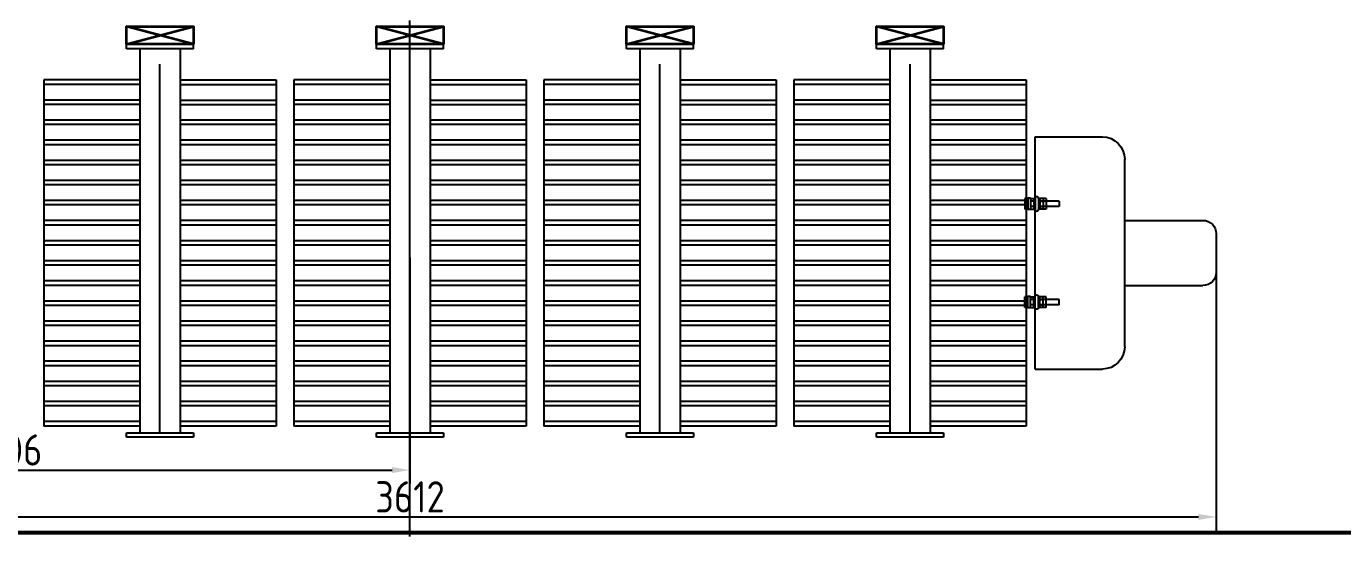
# Model space of a CAD drawing. Header units: millimetres. Extents: x 170753 to 421125, y -418833 to -179812.
# Drawn here: x 172750 to 175699, y -187517 to -186374 of the extents above; entities that cross this region are included whole.
import ezdxf

# ---------------------------------------------------------------- set-up
doc = ezdxf.new("R2010")
doc.units = ezdxf.units.MM
doc.header["$LTSCALE"] = 13
for name, pattern in [('CENTER', [50.8, 31.75, -6.35, 6.35, -6.35]), ('CENTERX2', [101.6, 63.5, -12.7, 12.7, -12.7]), ('HIDDEN', [9.525, 6.35, -3.175])]:
    doc.linetypes.add(name, pattern=pattern)
doc.layers.get('0').update_dxf_attribs({"color": 1, "linetype": 'CENTER'})
doc.layers.add('05', color=4, linetype='Continuous', lineweight=35)
doc.layers.add('标注、文本', color=3, linetype='Continuous', lineweight=25)
doc.layers.add('1', color=4, linetype='Continuous')
doc.layers.add('4', color=2, linetype='HIDDEN')
doc.styles.get("Standard").update_dxf_attribs({"font": 'gbenor.shx', "bigfont": 'gbcbig.shx'})
doc.dimstyles.new('1-15', dxfattribs={"dimscale": 20, "dimtxt": 3.5, "dimasz": 2, "dimexe": 1.5, "dimexo": 0.5, "dimgap": 0.5, "dimtad": 1, "dimtoh": 1, "dimdec": 1, "dimdsep": 46, "dimtxsty": 'Standard', "dimcen": 2.5, "dimclrd": 3, "dimclre": 3, "dimclrt": 3, "dimadec": 0, "dimazin": 2, "dimtfac": 1, "dimtdec": 1, "dimtmove": 0, "dimatfit": 2, "dimfxl": 1, "dimarcsym": 0})

# ---------------------------------------------------------------- blocks, each defined once
blk = doc.blocks.new('A$C392507CE')
at = {"layer": '05', "linetype": 'ByBlock'}
for p, q in [((0.5, 94.6), (-149.5, 54.6)), ((-149.5, 94.6), (0.5, 54.6))]:
    blk.add_line(p, q, dxfattribs=at)
blk.add_lwpolyline([(0.5, 94.6), (-149.5, 94.6), (-149.5, 54.6), (0.5, 54.6)], close=True, dxfattribs=at)
blk = doc.blocks.new('sdxs2100')
at = {"layer": '1', "color": 1, "linetype": 'CENTERX2', "lineweight": -3}
for p, q in [((172510.5, -197604.4), (172510.5, -196497.1)), ((173070.5, -197604.4), (173070.5, -196497.1)), ((173630.5, -197604.4), (173630.5, -196497.1)), ((174190.5, -197604.4), (174190.5, -196497.1))]:
    blk.add_line(p, q, dxfattribs=at)
at = {"layer": '1', "ltscale": 5}
for p, q in [((172585.5, -196734.4), (172435.5, -196734.4)), ((172435.5, -196744.4), (172435.5, -196734.4)), ((172585.5, -196744.4), (172435.5, -196744.4)), ((172465.5, -196744.4), (172465.5, -197604.4)), ((172555.5, -196744.4), (172555.5, -197604.4)), ((172585.5, -196744.4), (172585.5, -196734.4)), ((173145.5, -196734.4), (172995.5, -196734.4)), ((172995.5, -196744.4), (172995.5, -196734.4)), ((173145.5, -196744.4), (172995.5, -196744.4)), ((173025.5, -196744.4), (173025.5, -197604.4)), ((173115.5, -196744.4), (173115.5, -197604.4)), ((173145.5, -196744.4), (173145.5, -196734.4)), ((173705.5, -196734.4), (173555.5, -196734.4)), ((173555.5, -196744.4), (173555.5, -196734.4)), ((173705.5, -196744.4), (173555.5, -196744.4)), ((173585.5, -196744.4), (173585.5, -197604.4)), ((173675.5, -196744.4), (173675.5, -197604.4)), ((173705.5, -196744.4), (173705.5, -196734.4)), ((174265.5, -196734.4), (174115.5, -196734.4)), ((174115.5, -196744.4), (174115.5, -196734.4)), ((174265.5, -196744.4), (174115.5, -196744.4)), ((174145.5, -196744.4), (174145.5, -197604.4)), ((174235.5, -196744.4), (174235.5, -197604.4)), ((174265.5, -196744.4), (174265.5, -196734.4)), ((172555.5, -196807.3), (172555.5, -196807.3)), ((173115.5, -196807.3), (173115.5, -196807.3)), ((173675.5, -196807.3), (173675.5, -196807.3)), ((174235.5, -196807.3), (174235.5, -196807.3)), ((172465.5, -196814.4), (172250.5, -196814.4)), ((172465.5, -196814.4), (172250.5, -196814.4)), ((172465.5, -196814.4), (172250.5, -196814.4)), ((172465.5, -196824.4), (172250.5, -196824.4)), ((172465.5, -196824.4), (172250.5, -196824.4)), ((172555.5, -196814.4), (172770.5, -196814.4)), ((172555.5, -196814.4), (172770.5, -196814.4)), ((172555.5, -196814.4), (172770.5, -196814.4)), ((172555.5, -196824.4), (172770.5, -196824.4)), ((172555.5, -196824.4), (172770.5, -196824.4)), ((173025.5, -196814.4), (172810.5, -196814.4)), ((173025.5, -196814.4), (172810.5, -196814.4)), ((173025.5, -196814.4), (172810.5, -196814.4)), ((173025.5, -196824.4), (172810.5, -196824.4)), ((173025.5, -196824.4), (172810.5, -196824.4)), ((173115.5, -196814.4), (173330.5, -196814.4)), ((173115.5, -196814.4), (173330.5, -196814.4)), ((173115.5, -196814.4), (173330.5, -196814.4)), ((173115.5, -196824.4), (173330.5, -196824.4)), ((173115.5, -196824.4), (173330.5, -196824.4)), ((173585.5, -196814.4), (173370.5, -196814.4)), ((173585.5, -196814.4), (173370.5, -196814.4)), ((173585.5, -196814.4), (173370.5, -196814.4)), ((173585.5, -196824.4), (173370.5, -196824.4)), ((173585.5, -196824.4), (173370.5, -196824.4)), ((173675.5, -196814.4), (173890.5, -196814.4)), ((173675.5, -196814.4), (173890.5, -196814.4)), ((173675.5, -196814.4), (173890.5, -196814.4)), ((173675.5, -196824.4), (173890.5, -196824.4)), ((173675.5, -196824.4), (173890.5, -196824.4)), ((174145.5, -196814.4), (173930.5, -196814.4)), ((174145.5, -196814.4), (173930.5, -196814.4)), ((174145.5, -196814.4), (173930.5, -196814.4)), ((174145.5, -196824.4), (173930.5, -196824.4)), ((174145.5, -196824.4), (173930.5, -196824.4)), ((174235.5, -196814.4), (174450.5, -196814.4)), ((174235.5, -196814.4), (174450.5, -196814.4)), ((174235.5, -196814.4), (174450.5, -196814.4)), ((174235.5, -196824.4), (174450.5, -196824.4)), ((174235.5, -196824.4), (174450.5, -196824.4)), ((172465.5, -196859.4), (172250.5, -196859.4)), ((172465.5, -196859.4), (172250.5, -196859.4)), ((172465.5, -196859.4), (172250.5, -196859.4)), ((172465.5, -196869.4), (172250.5, -196869.4)), ((172465.5, -196869.4), (172250.5, -196869.4)), ((172555.5, -196859.4), (172770.5, -196859.4)), ((172555.5, -196859.4), (172770.5, -196859.4)), ((172555.5, -196859.4), (172770.5, -196859.4)), ((172555.5, -196869.4), (172770.5, -196869.4)), ((172555.5, -196869.4), (172770.5, -196869.4)), ((173025.5, -196859.4), (172810.5, -196859.4)), ((173025.5, -196859.4), (172810.5, -196859.4)), ((173025.5, -196859.4), (172810.5, -196859.4)), ((173025.5, -196869.4), (172810.5, -196869.4)), ((173025.5, -196869.4), (172810.5, -196869.4)), ((173115.5, -196859.4), (173330.5, -196859.4)), ((173115.5, -196859.4), (173330.5, -196859.4)), ((173115.5, -196859.4), (173330.5, -196859.4)), ((173115.5, -196869.4), (173330.5, -196869.4)), ((173115.5, -196869.4), (173330.5, -196869.4)), ((173585.5, -196859.4), (173370.5, -196859.4)), ((173585.5, -196859.4), (173370.5, -196859.4)), ((173585.5, -196859.4), (173370.5, -196859.4)), ((173585.5, -196869.4), (173370.5, -196869.4)), ((173585.5, -196869.4), (173370.5, -196869.4)), ((173675.5, -196859.4), (173890.5, -196859.4)), ((173675.5, -196859.4), (173890.5, -196859.4)), ((173675.5, -196859.4), (173890.5, -196859.4)), ((173675.5, -196869.4), (173890.5, -196869.4)), ((173675.5, -196869.4), (173890.5, -196869.4)), ((174145.5, -196859.4), (173930.5, -196859.4)), ((174145.5, -196859.4), (173930.5, -196859.4)), ((174145.5, -196859.4), (173930.5, -196859.4)), ((174145.5, -196869.4), (173930.5, -196869.4)), ((174145.5, -196869.4), (173930.5, -196869.4)), ((174235.5, -196859.4), (174450.5, -196859.4)), ((174235.5, -196859.4), (174450.5, -196859.4)), ((174235.5, -196859.4), (174450.5, -196859.4)), ((174235.5, -196869.4), (174450.5, -196869.4)), ((174235.5, -196869.4), (174450.5, -196869.4)), ((172465.5, -196904.4), (172250.5, -196904.4)), ((172465.5, -196904.4), (172250.5, -196904.4)), ((172465.5, -196914.4), (172250.5, -196914.4)), ((172465.5, -196914.4), (172250.5, -196914.4)), ((172465.5, -196914.4), (172250.5, -196914.4)), ((172465.5, -196914.4), (172250.5, -196914.4)), ((172770.5, -196904.4), (172555.5, -196904.4)), ((172770.5, -196914.4), (172555.5, -196914.4)), ((172770.5, -196914.4), (172555.5, -196914.4)), ((173025.5, -196904.4), (172810.5, -196904.4)), ((173025.5, -196904.4), (172810.5, -196904.4)), ((173025.5, -196914.4), (172810.5, -196914.4)), ((173025.5, -196914.4), (172810.5, -196914.4)), ((173025.5, -196914.4), (172810.5, -196914.4)), ((173025.5, -196914.4), (172810.5, -196914.4)), ((173330.5, -196904.4), (173115.5, -196904.4)), ((173330.5, -196914.4), (173115.5, -196914.4)), ((173330.5, -196914.4), (173115.5, -196914.4)), ((173585.5, -196904.4), (173370.5, -196904.4)), ((173585.5, -196904.4), (173370.5, -196904.4)), ((173585.5, -196914.4), (173370.5, -196914.4)), ((173585.5, -196914.4), (173370.5, -196914.4)), ((173585.5, -196914.4), (173370.5, -196914.4)), ((173585.5, -196914.4), (173370.5, -196914.4)), ((173890.5, -196904.4), (173675.5, -196904.4)), ((173890.5, -196914.4), (173675.5, -196914.4)), ((173890.5, -196914.4), (173675.5, -196914.4)), ((174145.5, -196904.4), (173930.5, -196904.4)), ((174145.5, -196904.4), (173930.5, -196904.4)), ((174145.5, -196914.4), (173930.5, -196914.4)), ((174145.5, -196914.4), (173930.5, -196914.4)), ((174145.5, -196914.4), (173930.5, -196914.4)), ((174145.5, -196914.4), (173930.5, -196914.4)), ((174450.5, -196904.4), (174235.5, -196904.4)), ((174450.5, -196914.4), (174235.5, -196914.4)), ((174450.5, -196914.4), (174235.5, -196914.4)), ((172465.5, -196949.4), (172250.5, -196949.4)), ((172465.5, -196949.4), (172250.5, -196949.4)), ((172465.5, -196949.4), (172250.5, -196949.4)), ((172465.5, -196949.4), (172250.5, -196949.4)), ((172465.5, -196949.4), (172250.5, -196949.4)), ((172465.5, -196949.4), (172250.5, -196949.4)), ((172465.5, -196959.4), (172250.5, -196959.4)), ((172465.5, -196959.4), (172250.5, -196959.4)), ((172465.5, -196959.4), (172250.5, -196959.4)), ((172465.5, -196959.4), (172250.5, -196959.4)), ((172465.5, -196959.4), (172250.5, -196959.4)), ((172465.5, -196959.4), (172250.5, -196959.4)), ((172770.5, -196949.4), (172555.5, -196949.4)), ((172770.5, -196949.4), (172555.5, -196949.4)), ((172770.5, -196949.4), (172555.5, -196949.4)), ((172770.5, -196959.4), (172555.5, -196959.4)), ((172770.5, -196959.4), (172555.5, -196959.4)), ((172770.5, -196959.4), (172555.5, -196959.4)), ((173025.5, -196949.4), (172810.5, -196949.4)), ((173025.5, -196949.4), (172810.5, -196949.4)), ((173025.5, -196949.4), (172810.5, -196949.4)), ((173025.5, -196949.4), (172810.5, -196949.4)), ((173025.5, -196949.4), (172810.5, -196949.4)), ((173025.5, -196949.4), (172810.5, -196949.4)), ((173025.5, -196959.4), (172810.5, -196959.4)), ((173025.5, -196959.4), (172810.5, -196959.4)), ((173025.5, -196959.4), (172810.5, -196959.4)), ((173025.5, -196959.4), (172810.5, -196959.4)), ((173025.5, -196959.4), (172810.5, -196959.4)), ((173025.5, -196959.4), (172810.5, -196959.4)), ((173330.5, -196949.4), (173115.5, -196949.4)), ((173330.5, -196949.4), (173115.5, -196949.4)), ((173330.5, -196949.4), (173115.5, -196949.4)), ((173330.5, -196959.4), (173115.5, -196959.4)), ((173330.5, -196959.4), (173115.5, -196959.4)), ((173330.5, -196959.4), (173115.5, -196959.4)), ((173585.5, -196949.4), (173370.5, -196949.4)), ((173585.5, -196949.4), (173370.5, -196949.4)), ((173585.5, -196949.4), (173370.5, -196949.4)), ((173585.5, -196949.4), (173370.5, -196949.4)), ((173585.5, -196949.4), (173370.5, -196949.4)), ((173585.5, -196949.4), (173370.5, -196949.4)), ((173585.5, -196959.4), (173370.5, -196959.4)), ((173585.5, -196959.4), (173370.5, -196959.4)), ((173585.5, -196959.4), (173370.5, -196959.4)), ((173585.5, -196959.4), (173370.5, -196959.4)), ((173585.5, -196959.4), (173370.5, -196959.4)), ((173585.5, -196959.4), (173370.5, -196959.4)), ((173890.5, -196949.4), (173675.5, -196949.4)), ((173890.5, -196949.4), (173675.5, -196949.4)), ((173890.5, -196949.4), (173675.5, -196949.4)), ((173890.5, -196959.4), (173675.5, -196959.4)), ((173890.5, -196959.4), (173675.5, -196959.4)), ((173890.5, -196959.4), (173675.5, -196959.4)), ((174145.5, -196949.4), (173930.5, -196949.4)), ((174145.5, -196949.4), (173930.5, -196949.4)), ((174145.5, -196949.4), (173930.5, -196949.4)), ((174145.5, -196949.4), (173930.5, -196949.4)), ((174145.5, -196949.4), (173930.5, -196949.4)), ((174145.5, -196949.4), (173930.5, -196949.4)), ((174145.5, -196959.4), (173930.5, -196959.4)), ((174145.5, -196959.4), (173930.5, -196959.4)), ((174145.5, -196959.4), (173930.5, -196959.4)), ((174145.5, -196959.4), (173930.5, -196959.4)), ((174145.5, -196959.4), (173930.5, -196959.4)), ((174145.5, -196959.4), (173930.5, -196959.4)), ((174450.5, -196949.4), (174235.5, -196949.4)), ((174450.5, -196949.4), (174235.5, -196949.4)), ((174450.5, -196949.4), (174235.5, -196949.4)), ((174450.5, -196959.4), (174235.5, -196959.4)), ((174450.5, -196959.4), (174235.5, -196959.4)), ((174450.5, -196959.4), (174235.5, -196959.4)), ((172465.5, -196994.4), (172250.5, -196994.4)), ((172465.5, -196994.4), (172250.5, -196994.4)), ((172465.5, -196994.4), (172250.5, -196994.4)), ((172465.5, -196994.4), (172250.5, -196994.4)), ((172465.5, -196994.4), (172250.5, -196994.4)), ((172465.5, -196994.4), (172250.5, -196994.4)), ((172465.5, -197004.4), (172250.5, -197004.4)), ((172465.5, -197004.4), (172250.5, -197004.4)), ((172465.5, -197004.4), (172250.5, -197004.4)), ((172465.5, -197004.4), (172250.5, -197004.4)), ((172465.5, -197004.4), (172250.5, -197004.4)), ((172465.5, -197004.4), (172250.5, -197004.4)), ((172770.5, -196994.4), (172555.5, -196994.4)), ((172770.5, -196994.4), (172555.5, -196994.4)), ((172770.5, -196994.4), (172555.5, -196994.4)), ((172770.5, -197004.4), (172555.5, -197004.4)), ((172770.5, -197004.4), (172555.5, -197004.4)), ((172770.5, -197004.4), (172555.5, -197004.4)), ((173025.5, -196994.4), (172810.5, -196994.4)), ((173025.5, -196994.4), (172810.5, -196994.4)), ((173025.5, -196994.4), (172810.5, -196994.4)), ((173025.5, -196994.4), (172810.5, -196994.4)), ((173025.5, -196994.4), (172810.5, -196994.4)), ((173025.5, -196994.4), (172810.5, -196994.4)), ((173025.5, -197004.4), (172810.5, -197004.4)), ((173025.5, -197004.4), (172810.5, -197004.4)), ((173025.5, -197004.4), (172810.5, -197004.4)), ((173025.5, -197004.4), (172810.5, -197004.4)), ((173025.5, -197004.4), (172810.5, -197004.4)), ((173025.5, -197004.4), (172810.5, -197004.4)), ((173330.5, -196994.4), (173115.5, -196994.4)), ((173330.5, -196994.4), (173115.5, -196994.4)), ((173330.5, -196994.4), (173115.5, -196994.4)), ((173330.5, -197004.4), (173115.5, -197004.4)), ((173330.5, -197004.4), (173115.5, -197004.4)), ((173330.5, -197004.4), (173115.5, -197004.4)), ((173585.5, -196994.4), (173370.5, -196994.4)), ((173585.5, -196994.4), (173370.5, -196994.4)), ((173585.5, -196994.4), (173370.5, -196994.4)), ((173585.5, -196994.4), (173370.5, -196994.4)), ((173585.5, -196994.4), (173370.5, -196994.4)), ((173585.5, -196994.4), (173370.5, -196994.4)), ((173585.5, -197004.4), (173370.5, -197004.4)), ((173585.5, -197004.4), (173370.5, -197004.4)), ((173585.5, -197004.4), (173370.5, -197004.4)), ((173585.5, -197004.4), (173370.5, -197004.4)), ((173585.5, -197004.4), (173370.5, -197004.4)), ((173585.5, -197004.4), (173370.5, -197004.4)), ((173890.5, -196994.4), (173675.5, -196994.4)), ((173890.5, -196994.4), (173675.5, -196994.4)), ((173890.5, -196994.4), (173675.5, -196994.4)), ((173890.5, -197004.4), (173675.5, -197004.4)), ((173890.5, -197004.4), (173675.5, -197004.4)), ((173890.5, -197004.4), (173675.5, -197004.4)), ((174145.5, -196994.4), (173930.5, -196994.4)), ((174145.5, -196994.4), (173930.5, -196994.4)), ((174145.5, -196994.4), (173930.5, -196994.4)), ((174145.5, -196994.4), (173930.5, -196994.4)), ((174145.5, -196994.4), (173930.5, -196994.4)), ((174145.5, -196994.4), (173930.5, -196994.4)), ((174145.5, -197004.4), (173930.5, -197004.4)), ((174145.5, -197004.4), (173930.5, -197004.4)), ((174145.5, -197004.4), (173930.5, -197004.4)), ((174145.5, -197004.4), (173930.5, -197004.4)), ((174145.5, -197004.4), (173930.5, -197004.4)), ((174145.5, -197004.4), (173930.5, -197004.4)), ((174450.5, -196994.4), (174235.5, -196994.4)), ((174450.5, -196994.4), (174235.5, -196994.4)), ((174450.5, -196994.4), (174235.5, -196994.4)), ((174450.5, -197004.4), (174235.5, -197004.4)), ((174450.5, -197004.4), (174235.5, -197004.4)), ((174450.5, -197004.4), (174235.5, -197004.4)), ((172465.5, -197039.4), (172250.5, -197039.4)), ((172465.5, -197039.4), (172250.5, -197039.4)), ((172465.5, -197039.4), (172250.5, -197039.4)), ((172465.5, -197039.4), (172250.5, -197039.4)), ((172465.5, -197039.4), (172250.5, -197039.4)), ((172465.5, -197039.4), (172250.5, -197039.4)), ((172770.5, -197039.4), (172555.5, -197039.4)), ((172770.5, -197039.4), (172555.5, -197039.4)), ((172770.5, -197039.4), (172555.5, -197039.4)), ((173025.5, -197039.4), (172810.5, -197039.4)), ((173025.5, -197039.4), (172810.5, -197039.4)), ((173025.5, -197039.4), (172810.5, -197039.4)), ((173025.5, -197039.4), (172810.5, -197039.4)), ((173025.5, -197039.4), (172810.5, -197039.4)), ((173025.5, -197039.4), (172810.5, -197039.4)), ((173330.5, -197039.4), (173115.5, -197039.4)), ((173330.5, -197039.4), (173115.5, -197039.4)), ((173330.5, -197039.4), (173115.5, -197039.4)), ((173585.5, -197039.4), (173370.5, -197039.4)), ((173585.5, -197039.4), (173370.5, -197039.4)), ((173585.5, -197039.4), (173370.5, -197039.4)), ((173585.5, -197039.4), (173370.5, -197039.4)), ((173585.5, -197039.4), (173370.5, -197039.4)), ((173585.5, -197039.4), (173370.5, -197039.4)), ((173890.5, -197039.4), (173675.5, -197039.4)), ((173890.5, -197039.4), (173675.5, -197039.4)), ((173890.5, -197039.4), (173675.5, -197039.4)), ((174145.5, -197039.4), (173930.5, -197039.4)), ((174145.5, -197039.4), (173930.5, -197039.4)), ((174145.5, -197039.4), (173930.5, -197039.4)), ((174145.5, -197039.4), (173930.5, -197039.4)), ((174145.5, -197039.4), (173930.5, -197039.4)), ((174145.5, -197039.4), (173930.5, -197039.4)), ((174450.5, -197039.4), (174235.5, -197039.4)), ((174450.5, -197039.4), (174235.5, -197039.4)), ((174450.5, -197039.4), (174235.5, -197039.4)), ((172465.5, -197049.4), (172250.5, -197049.4)), ((172465.5, -197049.4), (172250.5, -197049.4)), ((172465.5, -197049.4), (172250.5, -197049.4)), ((172465.5, -197049.4), (172250.5, -197049.4)), ((172465.5, -197049.4), (172250.5, -197049.4)), ((172465.5, -197049.4), (172250.5, -197049.4)), ((172770.5, -197049.4), (172555.5, -197049.4)), ((172770.5, -197049.4), (172555.5, -197049.4)), ((172770.5, -197049.4), (172555.5, -197049.4)), ((173025.5, -197049.4), (172810.5, -197049.4)), ((173025.5, -197049.4), (172810.5, -197049.4)), ((173025.5, -197049.4), (172810.5, -197049.4)), ((173025.5, -197049.4), (172810.5, -197049.4)), ((173025.5, -197049.4), (172810.5, -197049.4)), ((173025.5, -197049.4), (172810.5, -197049.4)), ((173330.5, -197049.4), (173115.5, -197049.4)), ((173330.5, -197049.4), (173115.5, -197049.4)), ((173330.5, -197049.4), (173115.5, -197049.4)), ((173585.5, -197049.4), (173370.5, -197049.4)), ((173585.5, -197049.4), (173370.5, -197049.4)), ((173585.5, -197049.4), (173370.5, -197049.4)), ((173585.5, -197049.4), (173370.5, -197049.4)), ((173585.5, -197049.4), (173370.5, -197049.4)), ((173585.5, -197049.4), (173370.5, -197049.4)), ((173890.5, -197049.4), (173675.5, -197049.4)), ((173890.5, -197049.4), (173675.5, -197049.4)), ((173890.5, -197049.4), (173675.5, -197049.4)), ((174145.5, -197049.4), (173930.5, -197049.4)), ((174145.5, -197049.4), (173930.5, -197049.4)), ((174145.5, -197049.4), (173930.5, -197049.4)), ((174145.5, -197049.4), (173930.5, -197049.4)), ((174145.5, -197049.4), (173930.5, -197049.4)), ((174145.5, -197049.4), (173930.5, -197049.4)), ((174450.5, -197049.4), (174235.5, -197049.4)), ((174450.5, -197049.4), (174235.5, -197049.4)), ((174450.5, -197049.4), (174235.5, -197049.4)), ((172465.5, -197084.4), (172250.5, -197084.4)), ((172465.5, -197084.4), (172250.5, -197084.4)), ((172465.5, -197084.4), (172250.5, -197084.4)), ((172465.5, -197084.4), (172250.5, -197084.4)), ((172465.5, -197094.4), (172250.5, -197094.4)), ((172465.5, -197094.4), (172250.5, -197094.4)), ((172465.5, -197094.4), (172250.5, -197094.4)), ((172465.5, -197094.4), (172250.5, -197094.4)), ((172770.5, -197084.4), (172555.5, -197084.4)), ((172770.5, -197084.4), (172555.5, -197084.4)), ((172770.5, -197094.4), (172555.5, -197094.4)), ((172770.5, -197094.4), (172555.5, -197094.4)), ((173025.5, -197084.4), (172810.5, -197084.4)), ((173025.5, -197084.4), (172810.5, -197084.4)), ((173025.5, -197084.4), (172810.5, -197084.4)), ((173025.5, -197084.4), (172810.5, -197084.4)), ((173025.5, -197094.4), (172810.5, -197094.4)), ((173025.5, -197094.4), (172810.5, -197094.4)), ((173025.5, -197094.4), (172810.5, -197094.4)), ((173025.5, -197094.4), (172810.5, -197094.4)), ((173330.5, -197084.4), (173115.5, -197084.4)), ((173330.5, -197084.4), (173115.5, -197084.4)), ((173330.5, -197094.4), (173115.5, -197094.4)), ((173330.5, -197094.4), (173115.5, -197094.4)), ((173585.5, -197084.4), (173370.5, -197084.4)), ((173585.5, -197084.4), (173370.5, -197084.4)), ((173585.5, -197084.4), (173370.5, -197084.4)), ((173585.5, -197084.4), (173370.5, -197084.4)), ((173585.5, -197094.4), (173370.5, -197094.4)), ((173585.5, -197094.4), (173370.5, -197094.4)), ((173585.5, -197094.4), (173370.5, -197094.4)), ((173585.5, -197094.4), (173370.5, -197094.4)), ((173890.5, -197084.4), (173675.5, -197084.4)), ((173890.5, -197084.4), (173675.5, -197084.4)), ((173890.5, -197094.4), (173675.5, -197094.4)), ((173890.5, -197094.4), (173675.5, -197094.4)), ((174145.5, -197084.4), (173930.5, -197084.4)), ((174145.5, -197084.4), (173930.5, -197084.4)), ((174145.5, -197084.4), (173930.5, -197084.4)), ((174145.5, -197084.4), (173930.5, -197084.4)), ((174145.5, -197094.4), (173930.5, -197094.4)), ((174145.5, -197094.4), (173930.5, -197094.4)), ((174145.5, -197094.4), (173930.5, -197094.4)), ((174145.5, -197094.4), (173930.5, -197094.4)), ((174450.5, -197084.4), (174235.5, -197084.4)), ((174450.5, -197084.4), (174235.5, -197084.4)), ((174450.5, -197094.4), (174235.5, -197094.4)), ((174450.5, -197094.4), (174235.5, -197094.4)), ((172465.5, -197129.4), (172250.5, -197129.4)), ((172465.5, -197129.4), (172250.5, -197129.4)), ((172465.5, -197129.4), (172250.5, -197129.4)), ((172465.5, -197129.4), (172250.5, -197129.4)), ((172770.5, -197129.4), (172555.5, -197129.4)), ((172770.5, -197129.4), (172555.5, -197129.4)), ((173025.5, -197129.4), (172810.5, -197129.4)), ((173025.5, -197129.4), (172810.5, -197129.4)), ((173025.5, -197129.4), (172810.5, -197129.4)), ((173025.5, -197129.4), (172810.5, -197129.4)), ((173330.5, -197129.4), (173115.5, -197129.4)), ((173330.5, -197129.4), (173115.5, -197129.4)), ((173585.5, -197129.4), (173370.5, -197129.4)), ((173585.5, -197129.4), (173370.5, -197129.4)), ((173585.5, -197129.4), (173370.5, -197129.4)), ((173585.5, -197129.4), (173370.5, -197129.4)), ((173890.5, -197129.4), (173675.5, -197129.4)), ((173890.5, -197129.4), (173675.5, -197129.4)), ((174145.5, -197129.4), (173930.5, -197129.4)), ((174145.5, -197129.4), (173930.5, -197129.4)), ((174145.5, -197129.4), (173930.5, -197129.4)), ((174145.5, -197129.4), (173930.5, -197129.4)), ((174450.5, -197129.4), (174235.5, -197129.4)), ((174450.5, -197129.4), (174235.5, -197129.4)), ((172465.5, -197139.4), (172250.5, -197139.4)), ((172465.5, -197139.4), (172250.5, -197139.4)), ((172465.5, -197139.4), (172250.5, -197139.4)), ((172465.5, -197139.4), (172250.5, -197139.4)), ((172770.5, -197139.4), (172555.5, -197139.4)), ((172770.5, -197139.4), (172555.5, -197139.4)), ((173025.5, -197139.4), (172810.5, -197139.4)), ((173025.5, -197139.4), (172810.5, -197139.4)), ((173025.5, -197139.4), (172810.5, -197139.4)), ((173025.5, -197139.4), (172810.5, -197139.4)), ((173330.5, -197139.4), (173115.5, -197139.4)), ((173330.5, -197139.4), (173115.5, -197139.4)), ((173585.5, -197139.4), (173370.5, -197139.4)), ((173585.5, -197139.4), (173370.5, -197139.4)), ((173585.5, -197139.4), (173370.5, -197139.4)), ((173585.5, -197139.4), (173370.5, -197139.4)), ((173890.5, -197139.4), (173675.5, -197139.4)), ((173890.5, -197139.4), (173675.5, -197139.4)), ((174145.5, -197139.4), (173930.5, -197139.4)), ((174145.5, -197139.4), (173930.5, -197139.4)), ((174145.5, -197139.4), (173930.5, -197139.4)), ((174145.5, -197139.4), (173930.5, -197139.4)), ((174450.5, -197139.4), (174235.5, -197139.4)), ((174450.5, -197139.4), (174235.5, -197139.4)), ((172465.5, -197174.4), (172250.5, -197174.4)), ((172465.5, -197174.4), (172250.5, -197174.4)), ((172465.5, -197174.4), (172250.5, -197174.4)), ((172465.5, -197174.4), (172250.5, -197174.4)), ((172465.5, -197184.4), (172250.5, -197184.4)), ((172465.5, -197184.4), (172250.5, -197184.4)), ((172465.5, -197184.4), (172250.5, -197184.4)), ((172465.5, -197184.4), (172250.5, -197184.4)), ((172770.5, -197174.4), (172555.5, -197174.4)), ((172770.5, -197174.4), (172555.5, -197174.4)), ((172770.5, -197184.4), (172555.5, -197184.4)), ((172770.5, -197184.4), (172555.5, -197184.4)), ((173025.5, -197174.4), (172810.5, -197174.4)), ((173025.5, -197174.4), (172810.5, -197174.4)), ((173025.5, -197174.4), (172810.5, -197174.4)), ((173025.5, -197174.4), (172810.5, -197174.4)), ((173025.5, -197184.4), (172810.5, -197184.4)), ((173025.5, -197184.4), (172810.5, -197184.4)), ((173025.5, -197184.4), (172810.5, -197184.4)), ((173025.5, -197184.4), (172810.5, -197184.4)), ((173330.5, -197174.4), (173115.5, -197174.4)), ((173330.5, -197174.4), (173115.5, -197174.4)), ((173330.5, -197184.4), (173115.5, -197184.4)), ((173330.5, -197184.4), (173115.5, -197184.4)), ((173585.5, -197174.4), (173370.5, -197174.4)), ((173585.5, -197174.4), (173370.5, -197174.4)), ((173585.5, -197174.4), (173370.5, -197174.4)), ((173585.5, -197174.4), (173370.5, -197174.4)), ((173585.5, -197184.4), (173370.5, -197184.4)), ((173585.5, -197184.4), (173370.5, -197184.4)), ((173585.5, -197184.4), (173370.5, -197184.4)), ((173585.5, -197184.4), (173370.5, -197184.4)), ((173890.5, -197174.4), (173675.5, -197174.4)), ((173890.5, -197174.4), (173675.5, -197174.4)), ((173890.5, -197184.4), (173675.5, -197184.4)), ((173890.5, -197184.4), (173675.5, -197184.4)), ((174145.5, -197174.4), (173930.5, -197174.4)), ((174145.5, -197174.4), (173930.5, -197174.4)), ((174145.5, -197174.4), (173930.5, -197174.4)), ((174145.5, -197174.4), (173930.5, -197174.4)), ((174145.5, -197184.4), (173930.5, -197184.4)), ((174145.5, -197184.4), (173930.5, -197184.4)), ((174145.5, -197184.4), (173930.5, -197184.4)), ((174145.5, -197184.4), (173930.5, -197184.4)), ((174450.5, -197174.4), (174235.5, -197174.4)), ((174450.5, -197174.4), (174235.5, -197174.4)), ((174450.5, -197184.4), (174235.5, -197184.4)), ((174450.5, -197184.4), (174235.5, -197184.4)), ((172465.5, -197219.4), (172250.5, -197219.4)), ((172465.5, -197219.4), (172250.5, -197219.4)), ((172465.5, -197219.4), (172250.5, -197219.4)), ((172465.5, -197219.4), (172250.5, -197219.4)), ((172770.5, -197219.4), (172555.5, -197219.4)), ((172770.5, -197219.4), (172555.5, -197219.4)), ((173025.5, -197219.4), (172810.5, -197219.4)), ((173025.5, -197219.4), (172810.5, -197219.4)), ((173025.5, -197219.4), (172810.5, -197219.4)), ((173025.5, -197219.4), (172810.5, -197219.4)), ((173330.5, -197219.4), (173115.5, -197219.4)), ((173330.5, -197219.4), (173115.5, -197219.4)), ((173585.5, -197219.4), (173370.5, -197219.4)), ((173585.5, -197219.4), (173370.5, -197219.4)), ((173585.5, -197219.4), (173370.5, -197219.4)), ((173585.5, -197219.4), (173370.5, -197219.4)), ((173890.5, -197219.4), (173675.5, -197219.4)), ((173890.5, -197219.4), (173675.5, -197219.4)), ((174145.5, -197219.4), (173930.5, -197219.4)), ((174145.5, -197219.4), (173930.5, -197219.4)), ((174145.5, -197219.4), (173930.5, -197219.4)), ((174145.5, -197219.4), (173930.5, -197219.4)), ((174450.5, -197219.4), (174235.5, -197219.4)), ((174450.5, -197219.4), (174235.5, -197219.4)), ((172465.5, -197229.4), (172250.5, -197229.4)), ((172465.5, -197229.4), (172250.5, -197229.4)), ((172465.5, -197229.4), (172250.5, -197229.4)), ((172465.5, -197229.4), (172250.5, -197229.4)), ((172770.5, -197229.4), (172555.5, -197229.4)), ((172770.5, -197229.4), (172555.5, -197229.4)), ((173025.5, -197229.4), (172810.5, -197229.4)), ((173025.5, -197229.4), (172810.5, -197229.4)), ((173025.5, -197229.4), (172810.5, -197229.4)), ((173025.5, -197229.4), (172810.5, -197229.4)), ((173330.5, -197229.4), (173115.5, -197229.4)), ((173330.5, -197229.4), (173115.5, -197229.4)), ((173585.5, -197229.4), (173370.5, -197229.4)), ((173585.5, -197229.4), (173370.5, -197229.4)), ((173585.5, -197229.4), (173370.5, -197229.4)), ((173585.5, -197229.4), (173370.5, -197229.4)), ((173890.5, -197229.4), (173675.5, -197229.4)), ((173890.5, -197229.4), (173675.5, -197229.4)), ((174145.5, -197229.4), (173930.5, -197229.4)), ((174145.5, -197229.4), (173930.5, -197229.4)), ((174145.5, -197229.4), (173930.5, -197229.4)), ((174145.5, -197229.4), (173930.5, -197229.4)), ((174450.5, -197229.4), (174235.5, -197229.4)), ((174450.5, -197229.4), (174235.5, -197229.4)), ((172465.5, -197264.4), (172250.5, -197264.4)), ((172465.5, -197264.4), (172250.5, -197264.4)), ((172465.5, -197264.4), (172250.5, -197264.4)), ((172465.5, -197264.4), (172250.5, -197264.4)), ((172465.5, -197274.4), (172250.5, -197274.4)), ((172465.5, -197274.4), (172250.5, -197274.4)), ((172465.5, -197274.4), (172250.5, -197274.4)), ((172465.5, -197274.4), (172250.5, -197274.4)), ((172770.5, -197264.4), (172555.5, -197264.4)), ((172770.5, -197264.4), (172555.5, -197264.4)), ((172770.5, -197274.4), (172555.5, -197274.4)), ((172770.5, -197274.4), (172555.5, -197274.4)), ((173025.5, -197264.4), (172810.5, -197264.4)), ((173025.5, -197264.4), (172810.5, -197264.4)), ((173025.5, -197264.4), (172810.5, -197264.4)), ((173025.5, -197264.4), (172810.5, -197264.4)), ((173025.5, -197274.4), (172810.5, -197274.4)), ((173025.5, -197274.4), (172810.5, -197274.4)), ((173025.5, -197274.4), (172810.5, -197274.4)), ((173025.5, -197274.4), (172810.5, -197274.4)), ((173330.5, -197264.4), (173115.5, -197264.4)), ((173330.5, -197264.4), (173115.5, -197264.4)), ((173330.5, -197274.4), (173115.5, -197274.4)), ((173330.5, -197274.4), (173115.5, -197274.4)), ((173585.5, -197264.4), (173370.5, -197264.4)), ((173585.5, -197264.4), (173370.5, -197264.4)), ((173585.5, -197264.4), (173370.5, -197264.4)), ((173585.5, -197264.4), (173370.5, -197264.4)), ((173585.5, -197274.4), (173370.5, -197274.4)), ((173585.5, -197274.4), (173370.5, -197274.4)), ((173585.5, -197274.4), (173370.5, -197274.4)), ((173585.5, -197274.4), (173370.5, -197274.4)), ((173890.5, -197264.4), (173675.5, -197264.4)), ((173890.5, -197264.4), (173675.5, -197264.4)), ((173890.5, -197274.4), (173675.5, -197274.4)), ((173890.5, -197274.4), (173675.5, -197274.4)), ((174145.5, -197264.4), (173930.5, -197264.4)), ((174145.5, -197264.4), (173930.5, -197264.4)), ((174145.5, -197264.4), (173930.5, -197264.4)), ((174145.5, -197264.4), (173930.5, -197264.4)), ((174145.5, -197274.4), (173930.5, -197274.4)), ((174145.5, -197274.4), (173930.5, -197274.4)), ((174145.5, -197274.4), (173930.5, -197274.4)), ((174145.5, -197274.4), (173930.5, -197274.4)), ((174450.5, -197264.4), (174235.5, -197264.4)), ((174450.5, -197264.4), (174235.5, -197264.4)), ((174450.5, -197274.4), (174235.5, -197274.4)), ((174450.5, -197274.4), (174235.5, -197274.4)), ((172465.5, -197309.4), (172250.5, -197309.4)), ((172465.5, -197309.4), (172250.5, -197309.4)), ((172465.5, -197309.4), (172250.5, -197309.4)), ((172465.5, -197309.4), (172250.5, -197309.4)), ((172465.5, -197309.4), (172250.5, -197309.4)), ((172465.5, -197309.4), (172250.5, -197309.4)), ((172770.5, -197309.4), (172555.5, -197309.4)), ((172770.5, -197309.4), (172555.5, -197309.4)), ((172770.5, -197309.4), (172555.5, -197309.4)), ((173025.5, -197309.4), (172810.5, -197309.4)), ((173025.5, -197309.4), (172810.5, -197309.4)), ((173025.5, -197309.4), (172810.5, -197309.4)), ((173025.5, -197309.4), (172810.5, -197309.4)), ((173025.5, -197309.4), (172810.5, -197309.4)), ((173025.5, -197309.4), (172810.5, -197309.4)), ((173330.5, -197309.4), (173115.5, -197309.4)), ((173330.5, -197309.4), (173115.5, -197309.4)), ((173330.5, -197309.4), (173115.5, -197309.4)), ((173585.5, -197309.4), (173370.5, -197309.4)), ((173585.5, -197309.4), (173370.5, -197309.4)), ((173585.5, -197309.4), (173370.5, -197309.4)), ((173585.5, -197309.4), (173370.5, -197309.4)), ((173585.5, -197309.4), (173370.5, -197309.4)), ((173585.5, -197309.4), (173370.5, -197309.4)), ((173890.5, -197309.4), (173675.5, -197309.4)), ((173890.5, -197309.4), (173675.5, -197309.4)), ((173890.5, -197309.4), (173675.5, -197309.4)), ((174145.5, -197309.4), (173930.5, -197309.4)), ((174145.5, -197309.4), (173930.5, -197309.4)), ((174145.5, -197309.4), (173930.5, -197309.4)), ((174145.5, -197309.4), (173930.5, -197309.4)), ((174145.5, -197309.4), (173930.5, -197309.4)), ((174145.5, -197309.4), (173930.5, -197309.4)), ((174450.5, -197309.4), (174235.5, -197309.4)), ((174450.5, -197309.4), (174235.5, -197309.4)), ((174450.5, -197309.4), (174235.5, -197309.4)), ((172465.5, -197319.4), (172250.5, -197319.4)), ((172465.5, -197319.4), (172250.5, -197319.4)), ((172465.5, -197319.4), (172250.5, -197319.4)), ((172465.5, -197319.4), (172250.5, -197319.4)), ((172770.5, -197319.4), (172555.5, -197319.4)), ((172770.5, -197319.4), (172555.5, -197319.4)), ((173025.5, -197319.4), (172810.5, -197319.4)), ((173025.5, -197319.4), (172810.5, -197319.4)), ((173025.5, -197319.4), (172810.5, -197319.4)), ((173025.5, -197319.4), (172810.5, -197319.4)), ((173330.5, -197319.4), (173115.5, -197319.4)), ((173330.5, -197319.4), (173115.5, -197319.4)), ((173585.5, -197319.4), (173370.5, -197319.4)), ((173585.5, -197319.4), (173370.5, -197319.4)), ((173585.5, -197319.4), (173370.5, -197319.4)), ((173585.5, -197319.4), (173370.5, -197319.4)), ((173890.5, -197319.4), (173675.5, -197319.4)), ((173890.5, -197319.4), (173675.5, -197319.4)), ((174145.5, -197319.4), (173930.5, -197319.4)), ((174145.5, -197319.4), (173930.5, -197319.4)), ((174145.5, -197319.4), (173930.5, -197319.4)), ((174145.5, -197319.4), (173930.5, -197319.4)), ((174450.5, -197319.4), (174235.5, -197319.4)), ((174450.5, -197319.4), (174235.5, -197319.4)), ((172465.5, -197354.4), (172250.5, -197354.4)), ((172465.5, -197354.4), (172250.5, -197354.4)), ((172465.5, -197354.4), (172250.5, -197354.4)), ((172465.5, -197354.4), (172250.5, -197354.4)), ((172465.5, -197364.4), (172250.5, -197364.4)), ((172465.5, -197364.4), (172250.5, -197364.4)), ((172465.5, -197364.4), (172250.5, -197364.4)), ((172465.5, -197364.4), (172250.5, -197364.4)), ((172770.5, -197354.4), (172555.5, -197354.4)), ((172770.5, -197354.4), (172555.5, -197354.4)), ((172770.5, -197364.4), (172555.5, -197364.4)), ((172770.5, -197364.4), (172555.5, -197364.4)), ((173025.5, -197354.4), (172810.5, -197354.4)), ((173025.5, -197354.4), (172810.5, -197354.4)), ((173025.5, -197354.4), (172810.5, -197354.4)), ((173025.5, -197354.4), (172810.5, -197354.4)), ((173025.5, -197364.4), (172810.5, -197364.4)), ((173025.5, -197364.4), (172810.5, -197364.4)), ((173025.5, -197364.4), (172810.5, -197364.4)), ((173025.5, -197364.4), (172810.5, -197364.4)), ((173330.5, -197354.4), (173115.5, -197354.4)), ((173330.5, -197354.4), (173115.5, -197354.4)), ((173330.5, -197364.4), (173115.5, -197364.4)), ((173330.5, -197364.4), (173115.5, -197364.4)), ((173585.5, -197354.4), (173370.5, -197354.4)), ((173585.5, -197354.4), (173370.5, -197354.4)), ((173585.5, -197354.4), (173370.5, -197354.4)), ((173585.5, -197354.4), (173370.5, -197354.4)), ((173585.5, -197364.4), (173370.5, -197364.4)), ((173585.5, -197364.4), (173370.5, -197364.4)), ((173585.5, -197364.4), (173370.5, -197364.4)), ((173585.5, -197364.4), (173370.5, -197364.4)), ((173890.5, -197354.4), (173675.5, -197354.4)), ((173890.5, -197354.4), (173675.5, -197354.4)), ((173890.5, -197364.4), (173675.5, -197364.4)), ((173890.5, -197364.4), (173675.5, -197364.4)), ((174145.5, -197354.4), (173930.5, -197354.4)), ((174145.5, -197354.4), (173930.5, -197354.4)), ((174145.5, -197354.4), (173930.5, -197354.4)), ((174145.5, -197354.4), (173930.5, -197354.4)), ((174145.5, -197364.4), (173930.5, -197364.4)), ((174145.5, -197364.4), (173930.5, -197364.4)), ((174145.5, -197364.4), (173930.5, -197364.4)), ((174145.5, -197364.4), (173930.5, -197364.4)), ((174450.5, -197354.4), (174235.5, -197354.4)), ((174450.5, -197354.4), (174235.5, -197354.4)), ((174450.5, -197364.4), (174235.5, -197364.4)), ((174450.5, -197364.4), (174235.5, -197364.4)), ((172465.5, -197399.4), (172250.5, -197399.4)), ((172465.5, -197399.4), (172250.5, -197399.4)), ((172465.5, -197399.4), (172250.5, -197399.4)), ((172465.5, -197399.4), (172250.5, -197399.4)), ((172770.5, -197399.4), (172555.5, -197399.4)), ((172770.5, -197399.4), (172555.5, -197399.4)), ((173025.5, -197399.4), (172810.5, -197399.4)), ((173025.5, -197399.4), (172810.5, -197399.4)), ((173025.5, -197399.4), (172810.5, -197399.4)), ((173025.5, -197399.4), (172810.5, -197399.4)), ((173330.5, -197399.4), (173115.5, -197399.4)), ((173330.5, -197399.4), (173115.5, -197399.4)), ((173585.5, -197399.4), (173370.5, -197399.4)), ((173585.5, -197399.4), (173370.5, -197399.4)), ((173585.5, -197399.4), (173370.5, -197399.4)), ((173585.5, -197399.4), (173370.5, -197399.4)), ((173890.5, -197399.4), (173675.5, -197399.4)), ((173890.5, -197399.4), (173675.5, -197399.4)), ((174145.5, -197399.4), (173930.5, -197399.4)), ((174145.5, -197399.4), (173930.5, -197399.4)), ((174145.5, -197399.4), (173930.5, -197399.4)), ((174145.5, -197399.4), (173930.5, -197399.4)), ((174450.5, -197399.4), (174235.5, -197399.4)), ((174450.5, -197399.4), (174235.5, -197399.4)), ((172465.5, -197409.4), (172250.5, -197409.4)), ((172465.5, -197409.4), (172250.5, -197409.4)), ((172465.5, -197409.4), (172250.5, -197409.4)), ((172465.5, -197409.4), (172250.5, -197409.4)), ((172770.5, -197409.4), (172555.5, -197409.4)), ((172770.5, -197409.4), (172555.5, -197409.4)), ((173025.5, -197409.4), (172810.5, -197409.4)), ((173025.5, -197409.4), (172810.5, -197409.4)), ((173025.5, -197409.4), (172810.5, -197409.4)), ((173025.5, -197409.4), (172810.5, -197409.4)), ((173330.5, -197409.4), (173115.5, -197409.4)), ((173330.5, -197409.4), (173115.5, -197409.4)), ((173585.5, -197409.4), (173370.5, -197409.4)), ((173585.5, -197409.4), (173370.5, -197409.4)), ((173585.5, -197409.4), (173370.5, -197409.4)), ((173585.5, -197409.4), (173370.5, -197409.4)), ((173890.5, -197409.4), (173675.5, -197409.4)), ((173890.5, -197409.4), (173675.5, -197409.4)), ((174145.5, -197409.4), (173930.5, -197409.4)), ((174145.5, -197409.4), (173930.5, -197409.4)), ((174145.5, -197409.4), (173930.5, -197409.4)), ((174145.5, -197409.4), (173930.5, -197409.4)), ((174450.5, -197409.4), (174235.5, -197409.4)), ((174450.5, -197409.4), (174235.5, -197409.4)), ((172465.5, -197444.4), (172250.5, -197444.4)), ((172465.5, -197444.4), (172250.5, -197444.4)), ((172465.5, -197444.4), (172250.5, -197444.4)), ((172465.5, -197444.4), (172250.5, -197444.4)), ((172465.5, -197454.4), (172250.5, -197454.4)), ((172465.5, -197454.4), (172250.5, -197454.4)), ((172465.5, -197454.4), (172250.5, -197454.4)), ((172465.5, -197454.4), (172250.5, -197454.4)), ((172770.5, -197444.4), (172555.5, -197444.4)), ((172770.5, -197444.4), (172555.5, -197444.4)), ((172770.5, -197454.4), (172555.5, -197454.4)), ((172770.5, -197454.4), (172555.5, -197454.4)), ((173025.5, -197444.4), (172810.5, -197444.4)), ((173025.5, -197444.4), (172810.5, -197444.4)), ((173025.5, -197444.4), (172810.5, -197444.4)), ((173025.5, -197444.4), (172810.5, -197444.4)), ((173025.5, -197454.4), (172810.5, -197454.4)), ((173025.5, -197454.4), (172810.5, -197454.4)), ((173025.5, -197454.4), (172810.5, -197454.4)), ((173025.5, -197454.4), (172810.5, -197454.4)), ((173330.5, -197444.4), (173115.5, -197444.4)), ((173330.5, -197444.4), (173115.5, -197444.4)), ((173330.5, -197454.4), (173115.5, -197454.4)), ((173330.5, -197454.4), (173115.5, -197454.4)), ((173585.5, -197444.4), (173370.5, -197444.4)), ((173585.5, -197444.4), (173370.5, -197444.4)), ((173585.5, -197444.4), (173370.5, -197444.4)), ((173585.5, -197444.4), (173370.5, -197444.4)), ((173585.5, -197454.4), (173370.5, -197454.4)), ((173585.5, -197454.4), (173370.5, -197454.4)), ((173585.5, -197454.4), (173370.5, -197454.4)), ((173585.5, -197454.4), (173370.5, -197454.4)), ((173890.5, -197444.4), (173675.5, -197444.4)), ((173890.5, -197444.4), (173675.5, -197444.4)), ((173890.5, -197454.4), (173675.5, -197454.4)), ((173890.5, -197454.4), (173675.5, -197454.4)), ((174145.5, -197444.4), (173930.5, -197444.4)), ((174145.5, -197444.4), (173930.5, -197444.4)), ((174145.5, -197444.4), (173930.5, -197444.4)), ((174145.5, -197444.4), (173930.5, -197444.4)), ((174145.5, -197454.4), (173930.5, -197454.4)), ((174145.5, -197454.4), (173930.5, -197454.4)), ((174145.5, -197454.4), (173930.5, -197454.4)), ((174145.5, -197454.4), (173930.5, -197454.4)), ((174450.5, -197444.4), (174235.5, -197444.4)), ((174450.5, -197444.4), (174235.5, -197444.4)), ((174450.5, -197454.4), (174235.5, -197454.4)), ((174450.5, -197454.4), (174235.5, -197454.4)), ((172465.5, -197489.4), (172250.5, -197489.4)), ((172465.5, -197489.4), (172250.5, -197489.4)), ((172465.5, -197489.4), (172250.5, -197489.4)), ((172465.5, -197489.4), (172250.5, -197489.4)), ((172465.5, -197489.4), (172250.5, -197489.4)), ((172465.5, -197489.4), (172250.5, -197489.4)), ((172770.5, -197489.4), (172555.5, -197489.4)), ((172770.5, -197489.4), (172555.5, -197489.4)), ((172770.5, -197489.4), (172555.5, -197489.4)), ((173025.5, -197489.4), (172810.5, -197489.4)), ((173025.5, -197489.4), (172810.5, -197489.4)), ((173025.5, -197489.4), (172810.5, -197489.4)), ((173025.5, -197489.4), (172810.5, -197489.4)), ((173025.5, -197489.4), (172810.5, -197489.4)), ((173025.5, -197489.4), (172810.5, -197489.4)), ((173330.5, -197489.4), (173115.5, -197489.4)), ((173330.5, -197489.4), (173115.5, -197489.4)), ((173330.5, -197489.4), (173115.5, -197489.4)), ((173585.5, -197489.4), (173370.5, -197489.4)), ((173585.5, -197489.4), (173370.5, -197489.4)), ((173585.5, -197489.4), (173370.5, -197489.4)), ((173585.5, -197489.4), (173370.5, -197489.4)), ((173585.5, -197489.4), (173370.5, -197489.4)), ((173585.5, -197489.4), (173370.5, -197489.4)), ((173890.5, -197489.4), (173675.5, -197489.4)), ((173890.5, -197489.4), (173675.5, -197489.4)), ((173890.5, -197489.4), (173675.5, -197489.4)), ((174145.5, -197489.4), (173930.5, -197489.4)), ((174145.5, -197489.4), (173930.5, -197489.4)), ((174145.5, -197489.4), (173930.5, -197489.4)), ((174145.5, -197489.4), (173930.5, -197489.4)), ((174145.5, -197489.4), (173930.5, -197489.4)), ((174145.5, -197489.4), (173930.5, -197489.4)), ((174450.5, -197489.4), (174235.5, -197489.4)), ((174450.5, -197489.4), (174235.5, -197489.4)), ((174450.5, -197489.4), (174235.5, -197489.4)), ((172465.5, -197499.4), (172250.5, -197499.4)), ((172465.5, -197499.4), (172250.5, -197499.4)), ((172465.5, -197499.4), (172250.5, -197499.4)), ((172465.5, -197499.4), (172250.5, -197499.4)), ((172465.5, -197499.4), (172465.5, -197604.4)), ((172555.5, -197499.4), (172555.5, -197604.4)), ((172770.5, -197499.4), (172555.5, -197499.4)), ((172770.5, -197499.4), (172555.5, -197499.4)), ((173025.5, -197499.4), (172810.5, -197499.4)), ((173025.5, -197499.4), (172810.5, -197499.4)), ((173025.5, -197499.4), (172810.5, -197499.4)), ((173025.5, -197499.4), (172810.5, -197499.4)), ((173025.5, -197499.4), (173025.5, -197604.4)), ((173115.5, -197499.4), (173115.5, -197604.4)), ((173330.5, -197499.4), (173115.5, -197499.4)), ((173330.5, -197499.4), (173115.5, -197499.4)), ((173585.5, -197499.4), (173370.5, -197499.4)), ((173585.5, -197499.4), (173370.5, -197499.4)), ((173585.5, -197499.4), (173370.5, -197499.4)), ((173585.5, -197499.4), (173370.5, -197499.4)), ((173585.5, -197499.4), (173585.5, -197604.4)), ((173675.5, -197499.4), (173675.5, -197604.4)), ((173890.5, -197499.4), (173675.5, -197499.4)), ((173890.5, -197499.4), (173675.5, -197499.4)), ((174145.5, -197499.4), (173930.5, -197499.4)), ((174145.5, -197499.4), (173930.5, -197499.4)), ((174145.5, -197499.4), (173930.5, -197499.4)), ((174145.5, -197499.4), (173930.5, -197499.4)), ((174145.5, -197499.4), (174145.5, -197604.4)), ((174235.5, -197499.4), (174235.5, -197604.4)), ((174450.5, -197499.4), (174235.5, -197499.4)), ((174450.5, -197499.4), (174235.5, -197499.4)), ((172465.5, -197534.4), (172250.5, -197534.4)), ((172465.5, -197534.4), (172250.5, -197534.4)), ((172465.5, -197534.4), (172250.5, -197534.4)), ((172465.5, -197534.4), (172250.5, -197534.4)), ((172465.5, -197544.4), (172250.5, -197544.4)), ((172465.5, -197544.4), (172250.5, -197544.4)), ((172465.5, -197544.4), (172250.5, -197544.4)), ((172465.5, -197544.4), (172250.5, -197544.4)), ((172770.5, -197534.4), (172555.5, -197534.4)), ((172770.5, -197534.4), (172555.5, -197534.4)), ((172770.5, -197544.4), (172555.5, -197544.4)), ((172770.5, -197544.4), (172555.5, -197544.4)), ((173025.5, -197534.4), (172810.5, -197534.4)), ((173025.5, -197534.4), (172810.5, -197534.4)), ((173025.5, -197534.4), (172810.5, -197534.4)), ((173025.5, -197534.4), (172810.5, -197534.4)), ((173025.5, -197544.4), (172810.5, -197544.4)), ((173025.5, -197544.4), (172810.5, -197544.4)), ((173025.5, -197544.4), (172810.5, -197544.4)), ((173025.5, -197544.4), (172810.5, -197544.4)), ((173330.5, -197534.4), (173115.5, -197534.4)), ((173330.5, -197534.4), (173115.5, -197534.4)), ((173330.5, -197544.4), (173115.5, -197544.4)), ((173330.5, -197544.4), (173115.5, -197544.4)), ((173585.5, -197534.4), (173370.5, -197534.4)), ((173585.5, -197534.4), (173370.5, -197534.4)), ((173585.5, -197534.4), (173370.5, -197534.4)), ((173585.5, -197534.4), (173370.5, -197534.4)), ((173585.5, -197544.4), (173370.5, -197544.4)), ((173585.5, -197544.4), (173370.5, -197544.4)), ((173585.5, -197544.4), (173370.5, -197544.4)), ((173585.5, -197544.4), (173370.5, -197544.4)), ((173890.5, -197534.4), (173675.5, -197534.4)), ((173890.5, -197534.4), (173675.5, -197534.4)), ((173890.5, -197544.4), (173675.5, -197544.4)), ((173890.5, -197544.4), (173675.5, -197544.4)), ((174145.5, -197534.4), (173930.5, -197534.4)), ((174145.5, -197534.4), (173930.5, -197534.4)), ((174145.5, -197534.4), (173930.5, -197534.4)), ((174145.5, -197534.4), (173930.5, -197534.4)), ((174145.5, -197544.4), (173930.5, -197544.4)), ((174145.5, -197544.4), (173930.5, -197544.4)), ((174145.5, -197544.4), (173930.5, -197544.4)), ((174145.5, -197544.4), (173930.5, -197544.4)), ((174450.5, -197534.4), (174235.5, -197534.4)), ((174450.5, -197534.4), (174235.5, -197534.4)), ((174450.5, -197544.4), (174235.5, -197544.4)), ((174450.5, -197544.4), (174235.5, -197544.4)), ((172465.5, -197579.4), (172250.5, -197579.4)), ((172465.5, -197579.4), (172250.5, -197579.4)), ((172465.5, -197579.4), (172250.5, -197579.4)), ((172465.5, -197579.4), (172250.5, -197579.4)), ((172465.5, -197589.4), (172250.5, -197589.4)), ((172465.5, -197589.4), (172250.5, -197589.4)), ((172465.5, -197589.4), (172250.5, -197589.4)), ((172465.5, -197589.4), (172250.5, -197589.4)), ((172435.5, -197604.4), (172585.5, -197604.4)), ((172435.5, -197614.4), (172435.5, -197604.4)), ((172770.5, -197579.4), (172555.5, -197579.4)), ((172770.5, -197579.4), (172555.5, -197579.4)), ((172770.5, -197589.4), (172555.5, -197589.4)), ((172770.5, -197589.4), (172555.5, -197589.4)), ((172585.5, -197604.4), (172585.5, -197614.4)), ((173025.5, -197579.4), (172810.5, -197579.4)), ((173025.5, -197579.4), (172810.5, -197579.4)), ((173025.5, -197579.4), (172810.5, -197579.4)), ((173025.5, -197579.4), (172810.5, -197579.4)), ((173025.5, -197589.4), (172810.5, -197589.4)), ((173025.5, -197589.4), (172810.5, -197589.4)), ((173025.5, -197589.4), (172810.5, -197589.4)), ((173025.5, -197589.4), (172810.5, -197589.4)), ((172995.5, -197604.4), (173145.5, -197604.4)), ((172995.5, -197614.4), (172995.5, -197604.4)), ((173330.5, -197579.4), (173115.5, -197579.4)), ((173330.5, -197579.4), (173115.5, -197579.4)), ((173330.5, -197589.4), (173115.5, -197589.4)), ((173330.5, -197589.4), (173115.5, -197589.4)), ((173145.5, -197604.4), (173145.5, -197614.4)), ((173585.5, -197579.4), (173370.5, -197579.4)), ((173585.5, -197579.4), (173370.5, -197579.4)), ((173585.5, -197579.4), (173370.5, -197579.4)), ((173585.5, -197579.4), (173370.5, -197579.4)), ((173585.5, -197589.4), (173370.5, -197589.4)), ((173585.5, -197589.4), (173370.5, -197589.4)), ((173585.5, -197589.4), (173370.5, -197589.4)), ((173585.5, -197589.4), (173370.5, -197589.4)), ((173555.5, -197604.4), (173705.5, -197604.4)), ((173555.5, -197614.4), (173555.5, -197604.4)), ((173890.5, -197579.4), (173675.5, -197579.4)), ((173890.5, -197579.4), (173675.5, -197579.4)), ((173890.5, -197589.4), (173675.5, -197589.4)), ((173890.5, -197589.4), (173675.5, -197589.4)), ((173705.5, -197604.4), (173705.5, -197614.4)), ((174145.5, -197579.4), (173930.5, -197579.4)), ((174145.5, -197579.4), (173930.5, -197579.4)), ((174145.5, -197579.4), (173930.5, -197579.4)), ((174145.5, -197579.4), (173930.5, -197579.4)), ((174145.5, -197589.4), (173930.5, -197589.4)), ((174145.5, -197589.4), (173930.5, -197589.4)), ((174145.5, -197589.4), (173930.5, -197589.4)), ((174145.5, -197589.4), (173930.5, -197589.4)), ((174115.5, -197604.4), (174265.5, -197604.4)), ((174115.5, -197614.4), (174115.5, -197604.4)), ((174450.5, -197579.4), (174235.5, -197579.4)), ((174450.5, -197579.4), (174235.5, -197579.4)), ((174450.5, -197589.4), (174235.5, -197589.4)), ((174450.5, -197589.4), (174235.5, -197589.4)), ((174265.5, -197604.4), (174265.5, -197614.4)), ((172585.5, -197614.4), (172435.5, -197614.4)), ((173145.5, -197614.4), (172995.5, -197614.4)), ((173705.5, -197614.4), (173555.5, -197614.4)), ((174265.5, -197614.4), (174115.5, -197614.4))]:
    blk.add_line(p, q, dxfattribs=at)
at = {"layer": '1'}
for p, q in [((172250.5, -196814.4), (172250.5, -197589.4)), ((172770.5, -196814.4), (172770.5, -197589.4)), ((172810.5, -196814.4), (172810.5, -197589.4)), ((173330.5, -196814.4), (173330.5, -197589.4)), ((173370.5, -196814.4), (173370.5, -197589.4)), ((173890.5, -196814.4), (173890.5, -197589.4)), ((173930.5, -196814.4), (173930.5, -197589.4)), ((174450.5, -196814.4), (174450.5, -197589.4))]:
    blk.add_line(p, q, dxfattribs=at)
at = {"layer": '1', "extrusion": (0, 0, -1), "zscale": -1, "rotation": 180}
for p in [(-172585, -196639.8), (-173145, -196639.8), (-173705, -196639.8), (-174265, -196639.8)]:
    blk.add_blockref('A$C392507CE', p, dxfattribs=at)
blk = doc.blocks.new('4656163')
at = {"linetype": 'HIDDEN'}
for p, q in [((4691, -11118), (4684, -11118)), ((4684, -11118), (4684, -11142)), ((4691, -11124), (4684, -11124)), ((4691, -11136), (4684, -11136)), ((4691, -11142), (4684, -11142)), ((4697, -11117.5), (4691, -11117.5)), ((4691, -11118), (4691, -11142)), ((4697, -11142.5), (4691, -11142.5)), ((4697, -11117.5), (4697, -11142.5)), ((4697, -11118), (4707, -11118)), ((4704, -11124), (4697, -11124)), ((4704, -11136), (4697, -11136)), ((4697, -11142), (4707, -11142)), ((4704, -11118), (4704, -11142)), ((4732, -11118), (4715, -11118)), ((4715, -11118), (4715, -11142)), ((4732, -11142), (4715, -11142)), ((4718, -11118), (4718, -11142)), ((4718, -11124), (4725, -11124)), ((4761, -11124), (4718, -11124)), ((4718, -11136), (4725, -11136)), ((4761, -11136), (4718, -11136)), ((4725, -11118), (4725, -11142)), ((4732, -11118), (4732, -11142)), ((4761, -11124), (4761, -11136))]:
    blk.add_line(p, q, dxfattribs=at)
for centre, start, end in [((4711, -11118), 0, 180), ((4711, -11142), 180, 0)]:
    blk.add_arc(centre, 4, start, end, dxfattribs=at)
at = {"layer": '4', "color": 0}
blk.add_line((4707, -11118), (4707, -11142), dxfattribs=at)
blk = doc.blocks.new('A$C324939BF')
at = {"layer": '1'}
for p, q in [((23, 520), (23, 0)), ((23, 520), (173.9, 520)), ((223.9, 470), (223.9, 50)), ((223.9, 333), (399, 333)), ((429, 217), (429, 303)), ((223.9, 187), (399, 187)), ((23, 0), (173.9, 0))]:
    blk.add_line(p, q, dxfattribs=at)
for centre, radius, start, end in [((173.9, 470), 50, 359.9995, 89.9995), ((399, 303), 30, 359.9995, 89.9995), ((399, 217), 30, 269.9995, 359.9995), ((173.9, 50), 50, 269.9995, 359.9995)]:
    blk.add_arc(centre, radius, start, end, dxfattribs=at)
at = {"layer": '1', "rotation": 359.9995410159855}
blk.add_blockref('4656163', (-4683.9, 11500), dxfattribs=at)
at = {"layer": '1', "xscale": -1, "rotation": 180.0004589840145}
blk.add_blockref('4656163', (-4683.9, -10980), dxfattribs=at)
blk = doc.blocks.new('*D670')
at = {"layer": 'Defpoints', "color": 0, "transparency": 16777216}
for p in [(172756.5, -184317.3), (171591.5, -187294.3), (172564.5, -187294.3)]:
    blk.add_point(p, dxfattribs=at)
at = {"layer": '标注、文本', "color": 3, "lineweight": -2, "transparency": 16777216}
for p, q in [((172746.5, -184317.3), (171561.5, -184317.3)), ((171591.5, -184357.3), (171591.5, -187254.3)), ((172554.5, -187294.3), (171561.5, -187294.3))]:
    blk.add_line(p, q, dxfattribs=at)
at = {"layer": '标注、文本', "color": 3, "transparency": 16777216}
for points in [[(171584.8, -184357.3), (171598.2, -184357.3), (171591.5, -184317.3)], [(171584.8, -187254.3), (171598.2, -187254.3), (171591.5, -187294.3)]]:
    blk.add_solid(points, dxfattribs=at)
at = {"layer": '标注、文本', "color": 3, "transparency": 16777216, "insert": (171546.5, -185805.8), "char_height": 70, "attachment_point": 5, "rotation": 90}
blk.add_mtext('2977', dxfattribs=at)
blk = doc.blocks.new('*D671')
at = {"layer": 'Defpoints', "color": 0, "transparency": 16777216}
for p in [(171803.5, -186881.8), (173609.5, -186881.8), (173609.5, -187367.8)]:
    blk.add_point(p, dxfattribs=at)
at = {"layer": '标注、文本', "color": 3, "lineweight": -2, "transparency": 16777216}
for p, q in [((171803.5, -186891.8), (171803.5, -187397.8)), ((173609.5, -186891.8), (173609.5, -187397.8)), ((171843.5, -187367.8), (173569.5, -187367.8))]:
    blk.add_line(p, q, dxfattribs=at)
at = {"layer": '标注、文本', "color": 3, "transparency": 16777216}
for points in [[(171843.5, -187361.2), (171843.5, -187374.5), (171803.5, -187367.8)], [(173569.5, -187361.2), (173569.5, -187374.5), (173609.5, -187367.8)]]:
    blk.add_solid(points, dxfattribs=at)
at = {"layer": '标注、文本', "color": 3, "transparency": 16777216, "insert": (172706.5, -187322.8), "char_height": 70, "attachment_point": 5}
blk.add_mtext('1806', dxfattribs=at)
blk = doc.blocks.new('*D672')
at = {"layer": 'Defpoints', "color": 0, "transparency": 16777216}
for p in [(171803.5, -186881.8), (175415.5, -186881.8), (175415.5, -187472.9)]:
    blk.add_point(p, dxfattribs=at)
at = {"layer": '标注、文本', "color": 3, "lineweight": -2, "transparency": 16777216}
for p, q in [((171803.5, -186891.8), (171803.5, -187502.9)), ((175415.5, -186891.8), (175415.5, -187502.9)), ((171843.5, -187472.9), (175375.5, -187472.9))]:
    blk.add_line(p, q, dxfattribs=at)
at = {"layer": '标注、文本', "color": 3, "transparency": 16777216}
for points in [[(171843.5, -187466.2), (171843.5, -187479.6), (171803.5, -187472.9)], [(175375.5, -187466.2), (175375.5, -187479.6), (175415.5, -187472.9)]]:
    blk.add_solid(points, dxfattribs=at)
at = {"layer": '标注、文本', "color": 3, "transparency": 16777216, "insert": (173609.5, -187427.9), "char_height": 70, "attachment_point": 5}
blk.add_mtext('3612', dxfattribs=at)

msp = doc.modelspace()

# ---------------------------------------------------------------- linework, layer by layer
at = {"layer": '1', "color": 1, "linetype": 'CENTERX2', "lineweight": -3}
msp.add_line((173609.49, -187517.02), (173609.49, -184272.27), dxfattribs=at)
at = {"layer": '1', "const_width": 9.42}
msp.add_lwpolyline([(171452.39, -187508.07), (181785.83, -187508.07), (181785.83, -180080.91), (171452.39, -180080.91), (171452.39, -187508.07)], dxfattribs=at)

# ---------------------------------------------------------------- block references
at = {"color": 1, "xscale": -1, "rotation": 180}
msp.add_blockref('A$C324939BF', (174986.49, -186621.81), dxfattribs=at)
at = {"layer": '标注、文本'}
msp.add_blockref('sdxs2100', (539, 10320.04), dxfattribs=at)

# ---------------------------------------------------------------- dimensions: what is measured, and where the dimension line sits
dim = msp.add_linear_dim(base=(171591.49, -187294.31), p1=(172756.49, -184317.31), p2=(172564.49, -187294.31), angle=90, dimstyle='1-15', dxfattribs=at)
dim.commit()
dim.dimension.update_dxf_attribs({"geometry": '*D670', "text_midpoint": (171546.49, -185805.81)})
for base, p2, picture, middle in [((175415.49, -187472.89), (175415.49, -186881.78), '*D672', (173609.49, -187427.89)), ((173609.49, -187367.84), (173609.49, -186881.81), '*D671', (172706.49, -187322.84))]:
    dim = msp.add_linear_dim(base=base, p1=(171803.49, -186881.81), p2=p2, dimstyle='1-15', dxfattribs=at)
    dim.commit()
    dim.dimension.update_dxf_attribs({"geometry": picture, "text_midpoint": middle})

doc.saveas('drawing.dxf')
